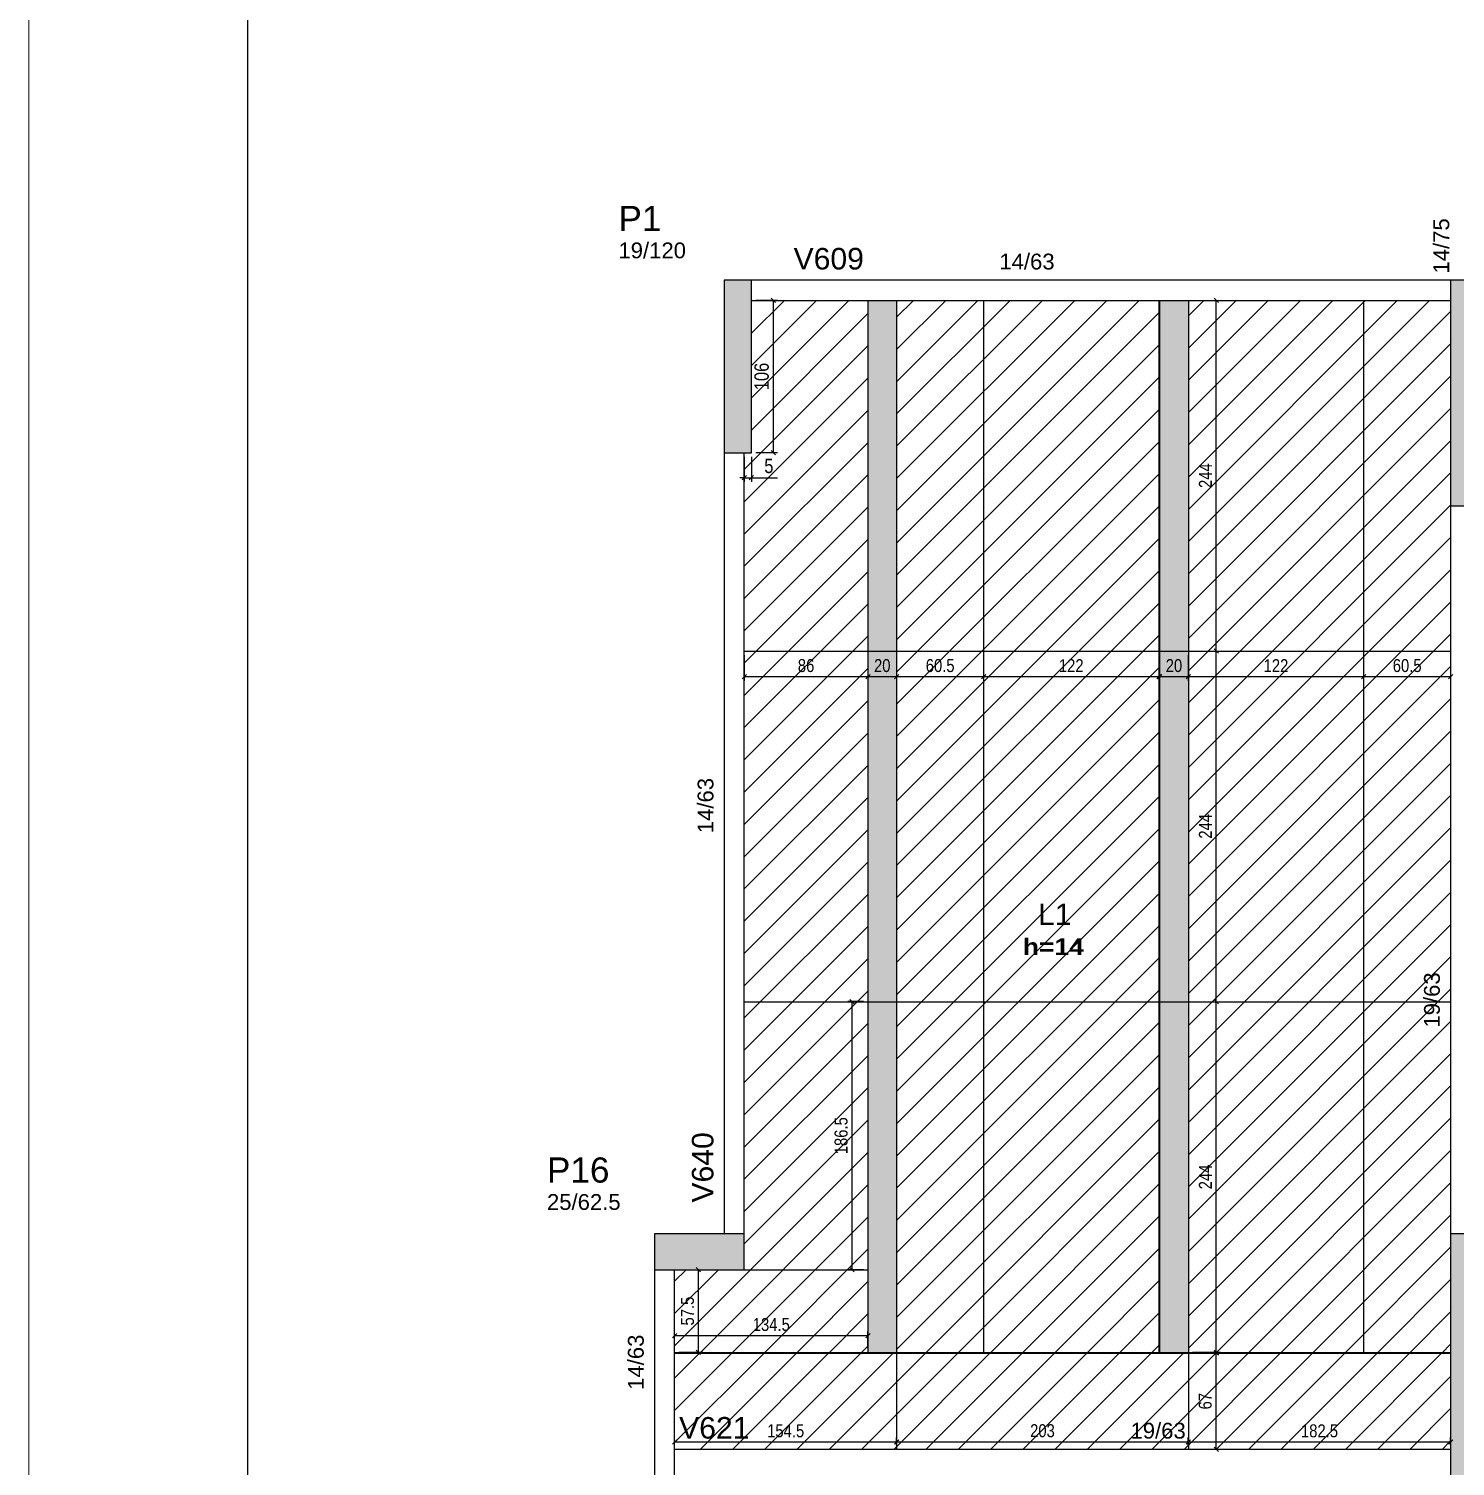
# Model space of a CAD drawing. Extents: x 1894 to 8661, y -614 to 3008.
# Drawn here: x 1895 to 2888, y 1296 to 2297 of the extents above; entities that cross this region are included whole.
import ezdxf

# ---------------------------------------------------------------- set-up
doc = ezdxf.new("R2010")
doc.units = 0
doc.header["$PDMODE"] = 34
for name, color, linetype in [('COTA', 241, 'Continuous'), ('MTH-DIM-PILAR', 3, 'Continuous'), ('MTH-DIM-VIGA', 3, 'Continuous'), ('MTH-FACE-VIGA', 7, 'Continuous'), ('MTH-PILAR-SEGUE', 5, 'Continuous'), ('MTH-SOMBRA25', 253, 'Continuous'), ('MTH-TIT1-PILAR', 5, 'Continuous'), ('MTH-TIT1-VIGA', 5, 'Continuous'), ('MTH-TXT-NEGRITO', 5, 'Continuous'), ('Painéis', 200, 'Continuous')]:
    doc.layers.add(name, color=color, linetype=linetype)
doc.layers.add('FOLHA', color=255, linetype='Continuous', lineweight=5)
doc.layers.add('Hachura', color=251, linetype='Continuous', lineweight=9)
doc.styles.add('COTA TECNICA', font='techl___.ttf', dxfattribs={"height": 10})
doc.styles.add('COTA TECNICA-50', font='techl___.ttf', dxfattribs={"height": 9})
doc.styles.add('TQS_ARIAL', font='arial.ttf')
doc.styles.add('TQS_ARIAL_BLACK', font='ariblk.ttf')
doc.dimstyles.new('COTA PAINEL-50', dxfattribs={"dimtxt": 9, "dimasz": 3, "dimexe": 3, "dimexo": 3, "dimgap": 3, "dimtad": 1, "dimdec": 1, "dimzin": 12, "dimdsep": 46, "dimtxsty": 'COTA TECNICA-50', "dimblk1": 'OBLIQUE', "dimblk2": 'OBLIQUE', "dimsah": 1, "dimcen": 0.9, "dimclrd": 4, "dimclre": 4, "dimclrt": 240, "dimadec": 1, "dimazin": 3, "dimtfac": 1, "dimtdec": 1, "dimtmove": 0, "dimatfit": 3, "dimfxl": 1, "dimtolj": 1, "dimtzin": 12, "dimarcsym": 0})
doc.dimstyles.new('PAINEL', dxfattribs={"dimtxt": 10, "dimasz": 3, "dimexe": 3, "dimexo": 3, "dimgap": 3, "dimtad": 1, "dimdec": 1, "dimzin": 12, "dimdsep": 46, "dimtxsty": 'COTA TECNICA', "dimblk1": 'OBLIQUE', "dimblk2": 'OBLIQUE', "dimsah": 1, "dimcen": 0.9, "dimclrd": 4, "dimclre": 4, "dimclrt": 240, "dimadec": 1, "dimazin": 3, "dimtfac": 1, "dimtdec": 1, "dimtmove": 0, "dimatfit": 3, "dimfxl": 1, "dimtolj": 1, "dimtzin": 12, "dimarcsym": 0})

# ---------------------------------------------------------------- blocks, each defined once
blk = doc.blocks.new('_Oblique')
at = {"color": 0, "linetype": 'ByBlock', "lineweight": -2}
blk.add_line((-0.5, -0.5), (0.5, 0.5), dxfattribs=at)
blk = doc.blocks.new('*D34')
at = {"layer": 'COTA', "color": 4, "lineweight": -2, "transparency": 16777216}
for p, q in [((2393.1, 1860.7), (2393.1, 1842.9)), ((2479.1, 1860.7), (2479.1, 1842.9)), ((2393.1, 1845.9), (2479.1, 1845.9))]:
    blk.add_line(p, q, dxfattribs=at)
at = {"layer": 'Defpoints', "color": 0, "transparency": 16777216}
for p in [(2393.1, 1863.7), (2479.1, 1863.7), (2479.1, 1845.9)]:
    blk.add_point(p, dxfattribs=at)
at = {"layer": 'COTA', "color": 4, "lineweight": -2, "transparency": 16777216, "xscale": 3, "yscale": 3, "zscale": 3, "rotation": 180}
blk.add_blockref('_Oblique', (2393.1, 1845.9), dxfattribs=at)
at = {"layer": 'COTA', "color": 4, "lineweight": -2, "transparency": 16777216, "xscale": 3, "yscale": 3, "zscale": 3}
blk.add_blockref('_Oblique', (2479.1, 1845.9), dxfattribs=at)
at = {"layer": 'COTA', "color": 240, "transparency": 16777216, "insert": (2436.1, 1853.5), "char_height": 9, "attachment_point": 5, "style": 'COTA TECNICA-50'}
blk.add_mtext('\\A1;86', dxfattribs=at)
blk = doc.blocks.new('*D35')
at = {"layer": 'COTA', "color": 4, "lineweight": -2, "transparency": 16777216}
for p, q in [((2479.1, 1860.7), (2479.1, 1842.9)), ((2499.1, 1860.7), (2499.1, 1842.9)), ((2479.1, 1845.9), (2499.1, 1845.9))]:
    blk.add_line(p, q, dxfattribs=at)
at = {"layer": 'Defpoints', "color": 0, "transparency": 16777216}
for p in [(2479.1, 1863.7), (2499.1, 1863.7), (2499.1, 1845.9)]:
    blk.add_point(p, dxfattribs=at)
at = {"layer": 'COTA', "color": 4, "lineweight": -2, "transparency": 16777216, "xscale": 3, "yscale": 3, "zscale": 3, "rotation": 180}
blk.add_blockref('_Oblique', (2479.1, 1845.9), dxfattribs=at)
at = {"layer": 'COTA', "color": 4, "lineweight": -2, "transparency": 16777216, "xscale": 3, "yscale": 3, "zscale": 3}
blk.add_blockref('_Oblique', (2499.1, 1845.9), dxfattribs=at)
at = {"layer": 'COTA', "color": 240, "transparency": 16777216, "insert": (2489.1, 1853.5), "char_height": 9, "attachment_point": 5, "style": 'COTA TECNICA-50'}
blk.add_mtext('\\A1;20', dxfattribs=at)
blk = doc.blocks.new('*D36')
at = {"layer": 'COTA', "color": 4, "lineweight": -2, "transparency": 16777216}
for p, q in [((2499.1, 1860.7), (2499.1, 1842.9)), ((2559.6, 1860.7), (2559.6, 1842.9)), ((2499.1, 1845.9), (2559.6, 1845.9))]:
    blk.add_line(p, q, dxfattribs=at)
at = {"layer": 'Defpoints', "color": 0, "transparency": 16777216}
for p in [(2499.1, 1863.7), (2559.6, 1863.7), (2559.6, 1845.9)]:
    blk.add_point(p, dxfattribs=at)
at = {"layer": 'COTA', "color": 4, "lineweight": -2, "transparency": 16777216, "xscale": 3, "yscale": 3, "zscale": 3, "rotation": 180}
blk.add_blockref('_Oblique', (2499.1, 1845.9), dxfattribs=at)
at = {"layer": 'COTA', "color": 4, "lineweight": -2, "transparency": 16777216, "xscale": 3, "yscale": 3, "zscale": 3}
blk.add_blockref('_Oblique', (2559.6, 1845.9), dxfattribs=at)
at = {"layer": 'COTA', "color": 240, "transparency": 16777216, "insert": (2529.4, 1853.5), "char_height": 9, "attachment_point": 5, "style": 'COTA TECNICA-50'}
blk.add_mtext('\\A1;60.5', dxfattribs=at)
blk = doc.blocks.new('*D37')
at = {"layer": 'COTA', "color": 4, "lineweight": -2, "transparency": 16777216}
for p, q in [((2559.6, 1860.7), (2559.6, 1842.9)), ((2681.6, 1860.7), (2681.6, 1842.9)), ((2559.6, 1845.9), (2681.6, 1845.9))]:
    blk.add_line(p, q, dxfattribs=at)
at = {"layer": 'Defpoints', "color": 0, "transparency": 16777216}
for p in [(2559.6, 1863.7), (2681.6, 1863.7), (2681.6, 1845.9)]:
    blk.add_point(p, dxfattribs=at)
at = {"layer": 'COTA', "color": 4, "lineweight": -2, "transparency": 16777216, "xscale": 3, "yscale": 3, "zscale": 3, "rotation": 180}
blk.add_blockref('_Oblique', (2559.6, 1845.9), dxfattribs=at)
at = {"layer": 'COTA', "color": 4, "lineweight": -2, "transparency": 16777216, "xscale": 3, "yscale": 3, "zscale": 3}
blk.add_blockref('_Oblique', (2681.6, 1845.9), dxfattribs=at)
at = {"layer": 'COTA', "color": 240, "transparency": 16777216, "insert": (2620.6, 1853.5), "char_height": 9, "attachment_point": 5, "style": 'COTA TECNICA-50'}
blk.add_mtext('\\A1;122', dxfattribs=at)
blk = doc.blocks.new('*D38')
at = {"layer": 'COTA', "color": 4, "lineweight": -2, "transparency": 16777216}
for p, q in [((2682.1, 1860.7), (2682.1, 1842.9)), ((2702.1, 1860.7), (2702.1, 1842.9)), ((2682.1, 1845.9), (2702.1, 1845.9))]:
    blk.add_line(p, q, dxfattribs=at)
at = {"layer": 'Defpoints', "color": 0, "transparency": 16777216}
for p in [(2682.1, 1863.7), (2702.1, 1863.7), (2702.1, 1845.9)]:
    blk.add_point(p, dxfattribs=at)
at = {"layer": 'COTA', "color": 4, "lineweight": -2, "transparency": 16777216, "xscale": 3, "yscale": 3, "zscale": 3, "rotation": 180}
blk.add_blockref('_Oblique', (2682.1, 1845.9), dxfattribs=at)
at = {"layer": 'COTA', "color": 4, "lineweight": -2, "transparency": 16777216, "xscale": 3, "yscale": 3, "zscale": 3}
blk.add_blockref('_Oblique', (2702.1, 1845.9), dxfattribs=at)
at = {"layer": 'COTA', "color": 240, "transparency": 16777216, "insert": (2692.1, 1853.5), "char_height": 9, "attachment_point": 5, "style": 'COTA TECNICA-50'}
blk.add_mtext('\\A1;20', dxfattribs=at)
blk = doc.blocks.new('*D39')
at = {"layer": 'COTA', "color": 4, "lineweight": -2, "transparency": 16777216}
for p, q in [((2702.1, 1860.7), (2702.1, 1842.9)), ((2824.1, 1860.7), (2824.1, 1842.9)), ((2702.1, 1845.9), (2824.1, 1845.9))]:
    blk.add_line(p, q, dxfattribs=at)
at = {"layer": 'Defpoints', "color": 0, "transparency": 16777216}
for p in [(2702.1, 1863.7), (2824.1, 1863.7), (2824.1, 1845.9)]:
    blk.add_point(p, dxfattribs=at)
at = {"layer": 'COTA', "color": 4, "lineweight": -2, "transparency": 16777216, "xscale": 3, "yscale": 3, "zscale": 3, "rotation": 180}
blk.add_blockref('_Oblique', (2702.1, 1845.9), dxfattribs=at)
at = {"layer": 'COTA', "color": 4, "lineweight": -2, "transparency": 16777216, "xscale": 3, "yscale": 3, "zscale": 3}
blk.add_blockref('_Oblique', (2824.1, 1845.9), dxfattribs=at)
at = {"layer": 'COTA', "color": 240, "transparency": 16777216, "insert": (2763.1, 1853.5), "char_height": 9, "attachment_point": 5, "style": 'COTA TECNICA-50'}
blk.add_mtext('\\A1;122', dxfattribs=at)
blk = doc.blocks.new('*D40')
at = {"layer": 'COTA', "color": 4, "lineweight": -2, "transparency": 16777216}
for p, q in [((2824.1, 1860.7), (2824.1, 1842.9)), ((2884.6, 1860.7), (2884.6, 1842.9)), ((2824.1, 1845.9), (2884.6, 1845.9))]:
    blk.add_line(p, q, dxfattribs=at)
at = {"layer": 'Defpoints', "color": 0, "transparency": 16777216}
for p in [(2824.1, 1863.7), (2884.6, 1863.7), (2884.6, 1845.9)]:
    blk.add_point(p, dxfattribs=at)
at = {"layer": 'COTA', "color": 4, "lineweight": -2, "transparency": 16777216, "xscale": 3, "yscale": 3, "zscale": 3, "rotation": 180}
blk.add_blockref('_Oblique', (2824.1, 1845.9), dxfattribs=at)
at = {"layer": 'COTA', "color": 4, "lineweight": -2, "transparency": 16777216, "xscale": 3, "yscale": 3, "zscale": 3}
blk.add_blockref('_Oblique', (2884.6, 1845.9), dxfattribs=at)
at = {"layer": 'COTA', "color": 240, "transparency": 16777216, "insert": (2854.4, 1853.5), "char_height": 9, "attachment_point": 5, "style": 'COTA TECNICA-50'}
blk.add_mtext('\\A1;60.5', dxfattribs=at)
blk = doc.blocks.new('*D41')
at = {"layer": 'COTA', "color": 4, "lineweight": -2, "transparency": 16777216}
for p, q in [((2476.1, 1619.7), (2465.1, 1619.7)), ((2468.1, 1433.2), (2468.1, 1619.7)), ((2476.1, 1433.2), (2465.1, 1433.2))]:
    blk.add_line(p, q, dxfattribs=at)
at = {"layer": 'Defpoints', "color": 0, "transparency": 16777216}
for p in [(2468.1, 1619.7), (2479.1, 1619.7), (2479.1, 1433.2)]:
    blk.add_point(p, dxfattribs=at)
at = {"layer": 'COTA', "color": 4, "lineweight": -2, "transparency": 16777216, "xscale": 3, "yscale": 3, "zscale": 3}
for p, rotation in [((2468.1, 1619.7), 90), ((2468.1, 1433.2), 270)]:
    blk.add_blockref('_Oblique', p, dxfattribs=dict(at, rotation=rotation))
at = {"layer": 'COTA', "color": 240, "transparency": 16777216, "insert": (2460.5, 1526.4), "char_height": 9, "attachment_point": 5, "rotation": 90, "style": 'COTA TECNICA-50'}
blk.add_mtext('\\A1;186.5', dxfattribs=at)
blk = doc.blocks.new('*D42')
at = {"layer": 'COTA', "color": 4, "lineweight": -2, "transparency": 16777216}
for p, q in [((2344.6, 1378.7), (2344.6, 1390.3)), ((2344.6, 1387.3), (2479.1, 1387.3)), ((2479.1, 1378.7), (2479.1, 1390.3))]:
    blk.add_line(p, q, dxfattribs=at)
at = {"layer": 'Defpoints', "color": 0, "transparency": 16777216}
for p in [(2479.1, 1387.3), (2344.6, 1375.7), (2479.1, 1375.7)]:
    blk.add_point(p, dxfattribs=at)
at = {"layer": 'COTA', "color": 4, "lineweight": -2, "transparency": 16777216, "xscale": 3, "yscale": 3, "zscale": 3, "rotation": 180}
blk.add_blockref('_Oblique', (2344.6, 1387.3), dxfattribs=at)
at = {"layer": 'COTA', "color": 4, "lineweight": -2, "transparency": 16777216, "xscale": 3, "yscale": 3, "zscale": 3}
blk.add_blockref('_Oblique', (2479.1, 1387.3), dxfattribs=at)
at = {"layer": 'COTA', "color": 240, "transparency": 16777216, "insert": (2411.9, 1395), "char_height": 9, "attachment_point": 5, "style": 'COTA TECNICA-50'}
blk.add_mtext('\\A1;134.5', dxfattribs=at)
blk = doc.blocks.new('*D43')
at = {"layer": 'COTA', "color": 4, "lineweight": -2, "transparency": 16777216}
for p, q in [((2344.6, 1311.2), (2344.6, 1316.4)), ((2344.6, 1313.4), (2499.1, 1313.4)), ((2499.1, 1311.2), (2499.1, 1316.4))]:
    blk.add_line(p, q, dxfattribs=at)
at = {"layer": 'Defpoints', "color": 0, "transparency": 16777216}
for p in [(2499.1, 1313.4), (2344.6, 1308.2), (2499.1, 1308.2)]:
    blk.add_point(p, dxfattribs=at)
at = {"layer": 'COTA', "color": 4, "lineweight": -2, "transparency": 16777216, "xscale": 3, "yscale": 3, "zscale": 3, "rotation": 180}
blk.add_blockref('_Oblique', (2344.6, 1313.4), dxfattribs=at)
at = {"layer": 'COTA', "color": 4, "lineweight": -2, "transparency": 16777216, "xscale": 3, "yscale": 3, "zscale": 3}
blk.add_blockref('_Oblique', (2499.1, 1313.4), dxfattribs=at)
at = {"layer": 'COTA', "color": 240, "transparency": 16777216, "insert": (2421.9, 1321), "char_height": 9, "attachment_point": 5, "style": 'COTA TECNICA-50'}
blk.add_mtext('\\A1;154.5', dxfattribs=at)
blk = doc.blocks.new('*D44')
at = {"layer": 'COTA', "color": 4, "lineweight": -2, "transparency": 16777216}
for p, q in [((2499.1, 1311.2), (2499.1, 1316.4)), ((2499.1, 1313.4), (2702.1, 1313.4)), ((2702.1, 1311.2), (2702.1, 1316.4))]:
    blk.add_line(p, q, dxfattribs=at)
at = {"layer": 'Defpoints', "color": 0, "transparency": 16777216}
for p in [(2702.1, 1313.4), (2499.1, 1308.2), (2702.1, 1308.2)]:
    blk.add_point(p, dxfattribs=at)
at = {"layer": 'COTA', "color": 4, "lineweight": -2, "transparency": 16777216, "xscale": 3, "yscale": 3, "zscale": 3, "rotation": 180}
blk.add_blockref('_Oblique', (2499.1, 1313.4), dxfattribs=at)
at = {"layer": 'COTA', "color": 4, "lineweight": -2, "transparency": 16777216, "xscale": 3, "yscale": 3, "zscale": 3}
blk.add_blockref('_Oblique', (2702.1, 1313.4), dxfattribs=at)
at = {"layer": 'COTA', "color": 240, "transparency": 16777216, "insert": (2600.6, 1321.1), "char_height": 9, "attachment_point": 5, "style": 'COTA TECNICA-50'}
blk.add_mtext('\\A1;203', dxfattribs=at)
blk = doc.blocks.new('*D45')
at = {"layer": 'COTA', "color": 4, "lineweight": -2, "transparency": 16777216}
for p, q in [((2702.1, 1311.2), (2702.1, 1316.4)), ((2702.1, 1313.4), (2884.6, 1313.4)), ((2884.6, 1311.2), (2884.6, 1316.4))]:
    blk.add_line(p, q, dxfattribs=at)
at = {"layer": 'Defpoints', "color": 0, "transparency": 16777216}
for p in [(2884.6, 1313.4), (2702.1, 1308.2), (2884.6, 1308.2)]:
    blk.add_point(p, dxfattribs=at)
at = {"layer": 'COTA', "color": 4, "lineweight": -2, "transparency": 16777216, "xscale": 3, "yscale": 3, "zscale": 3, "rotation": 180}
blk.add_blockref('_Oblique', (2702.1, 1313.4), dxfattribs=at)
at = {"layer": 'COTA', "color": 4, "lineweight": -2, "transparency": 16777216, "xscale": 3, "yscale": 3, "zscale": 3}
blk.add_blockref('_Oblique', (2884.6, 1313.4), dxfattribs=at)
at = {"layer": 'COTA', "color": 240, "transparency": 16777216, "insert": (2793.4, 1321), "char_height": 9, "attachment_point": 5, "style": 'COTA TECNICA-50'}
blk.add_mtext('\\A1;182.5', dxfattribs=at)
blk = doc.blocks.new('*D46')
at = {"layer": 'COTA', "color": 4, "lineweight": -2, "transparency": 16777216}
for p, q in [((2705.1, 1375.2), (2724.5, 1375.2)), ((2721.5, 1308.2), (2721.5, 1375.2)), ((2705.1, 1308.2), (2724.5, 1308.2))]:
    blk.add_line(p, q, dxfattribs=at)
at = {"layer": 'Defpoints', "color": 0, "transparency": 16777216}
for p in [(2702.1, 1375.2), (2721.5, 1375.2), (2702.1, 1308.2)]:
    blk.add_point(p, dxfattribs=at)
at = {"layer": 'COTA', "color": 4, "lineweight": -2, "transparency": 16777216, "xscale": 3, "yscale": 3, "zscale": 3}
for p, rotation in [((2721.5, 1375.2), 90), ((2721.5, 1308.2), 270)]:
    blk.add_blockref('_Oblique', p, dxfattribs=dict(at, rotation=rotation))
at = {"layer": 'COTA', "color": 240, "transparency": 16777216, "insert": (2713.9, 1341.7), "char_height": 9, "attachment_point": 5, "rotation": 90, "style": 'COTA TECNICA-50'}
blk.add_mtext('\\A1;67', dxfattribs=at)
blk = doc.blocks.new('*D47')
at = {"layer": 'COTA', "color": 4, "lineweight": -2, "transparency": 16777216}
for p, q in [((2721.5, 1375.7), (2721.5, 1619.7)), ((2705.1, 1375.7), (2724.5, 1375.7))]:
    blk.add_line(p, q, dxfattribs=at)
at = {"layer": 'Defpoints', "color": 0, "transparency": 16777216}
for p in [(2721.5, 1619.7), (2721.5, 1619.7), (2702.1, 1375.7)]:
    blk.add_point(p, dxfattribs=at)
at = {"layer": 'COTA', "color": 4, "lineweight": -2, "transparency": 16777216, "xscale": 3, "yscale": 3, "zscale": 3}
for p, rotation in [((2721.5, 1619.7), 90), ((2721.5, 1375.7), 270)]:
    blk.add_blockref('_Oblique', p, dxfattribs=dict(at, rotation=rotation))
at = {"layer": 'COTA', "color": 240, "transparency": 16777216, "insert": (2714, 1497.7), "char_height": 9, "attachment_point": 5, "rotation": 90, "style": 'COTA TECNICA-50'}
blk.add_mtext('\\A1;244', dxfattribs=at)
blk = doc.blocks.new('*D48')
at = {"layer": 'COTA', "color": 4, "lineweight": -2, "transparency": 16777216}
blk.add_line((2721.5, 1619.7), (2721.5, 1863.7), dxfattribs=at)
at = {"layer": 'Defpoints', "color": 0, "transparency": 16777216}
for p in [(2721.5, 1863.7), (2721.5, 1863.7), (2721.5, 1619.7)]:
    blk.add_point(p, dxfattribs=at)
at = {"layer": 'COTA', "color": 4, "lineweight": -2, "transparency": 16777216, "xscale": 3, "yscale": 3, "zscale": 3}
for p, rotation in [((2721.5, 1863.7), 90), ((2721.5, 1619.7), 270)]:
    blk.add_blockref('_Oblique', p, dxfattribs=dict(at, rotation=rotation))
at = {"layer": 'COTA', "color": 240, "transparency": 16777216, "insert": (2714, 1741.7), "char_height": 9, "attachment_point": 5, "rotation": 90, "style": 'COTA TECNICA-50'}
blk.add_mtext('\\A1;244', dxfattribs=at)
blk = doc.blocks.new('*D49')
at = {"layer": 'COTA', "color": 4, "lineweight": -2, "transparency": 16777216}
blk.add_line((2721.5, 1863.7), (2721.5, 2107.7), dxfattribs=at)
at = {"layer": 'Defpoints', "color": 0, "transparency": 16777216}
for p in [(2721.5, 2107.7), (2721.5, 2107.7), (2721.5, 1863.7)]:
    blk.add_point(p, dxfattribs=at)
at = {"layer": 'COTA', "color": 4, "lineweight": -2, "transparency": 16777216, "xscale": 3, "yscale": 3, "zscale": 3}
for p, rotation in [((2721.5, 2107.7), 90), ((2721.5, 1863.7), 270)]:
    blk.add_blockref('_Oblique', p, dxfattribs=dict(at, rotation=rotation))
at = {"layer": 'COTA', "color": 240, "transparency": 16777216, "insert": (2714, 1985.7), "char_height": 9, "attachment_point": 5, "rotation": 90, "style": 'COTA TECNICA-50'}
blk.add_mtext('\\A1;244', dxfattribs=at)
blk = doc.blocks.new('*D50')
at = {"layer": 'COTA', "color": 4, "lineweight": -2, "transparency": 16777216}
for p, q in [((2347.6, 1433.2), (2364.2, 1433.2)), ((2361.2, 1375.7), (2361.2, 1433.2)), ((2347.6, 1375.7), (2364.2, 1375.7))]:
    blk.add_line(p, q, dxfattribs=at)
at = {"layer": 'Defpoints', "color": 0, "transparency": 16777216}
for p in [(2344.6, 1433.2), (2361.2, 1433.2), (2344.6, 1375.7)]:
    blk.add_point(p, dxfattribs=at)
at = {"layer": 'COTA', "color": 4, "lineweight": -2, "transparency": 16777216, "xscale": 3, "yscale": 3, "zscale": 3}
for p, rotation in [((2361.2, 1433.2), 90), ((2361.2, 1375.7), 270)]:
    blk.add_blockref('_Oblique', p, dxfattribs=dict(at, rotation=rotation))
at = {"layer": 'COTA', "color": 240, "transparency": 16777216, "insert": (2353.6, 1404.4), "char_height": 9, "attachment_point": 5, "rotation": 90, "style": 'COTA TECNICA-50'}
blk.add_mtext('\\A1;57.5', dxfattribs=at)
blk = doc.blocks.new('*D51')
at = {"layer": 'COTA', "color": 4, "lineweight": -2, "transparency": 16777216}
for p, q in [((2401.1, 2107.7), (2416.3, 2107.7)), ((2413.3, 2107.7), (2413.3, 2001.7)), ((2401.1, 2001.7), (2416.3, 2001.7))]:
    blk.add_line(p, q, dxfattribs=at)
at = {"layer": 'Defpoints', "color": 0, "transparency": 16777216}
for p in [(2398.1, 2107.7), (2398.1, 2001.7), (2413.3, 2001.7)]:
    blk.add_point(p, dxfattribs=at)
at = {"layer": 'COTA', "color": 4, "lineweight": -2, "transparency": 16777216, "xscale": 3, "yscale": 3, "zscale": 3}
for p, rotation in [((2413.3, 2107.7), 90), ((2413.3, 2001.7), 270)]:
    blk.add_blockref('_Oblique', p, dxfattribs=dict(at, rotation=rotation))
at = {"layer": 'COTA', "color": 240, "transparency": 16777216, "insert": (2405.2, 2054.7), "char_height": 10, "attachment_point": 5, "rotation": 90, "style": 'COTA TECNICA'}
blk.add_mtext('\\A1;106', dxfattribs=at)
blk = doc.blocks.new('*D52')
at = {"layer": 'COTA', "color": 4, "lineweight": -2, "transparency": 16777216}
for p, q in [((2393.1, 1998.7), (2393.1, 1981.3)), ((2398.1, 1998.7), (2398.1, 1981.3)), ((2393.1, 1984.3), (2390.1, 1984.3)), ((2393.1, 1984.3), (2398.1, 1984.3)), ((2398.1, 1984.3), (2416.2, 1984.3))]:
    blk.add_line(p, q, dxfattribs=at)
at = {"layer": 'Defpoints', "color": 0, "transparency": 16777216}
for p in [(2393.1, 2001.7), (2398.1, 2001.7), (2398.1, 1984.3)]:
    blk.add_point(p, dxfattribs=at)
at = {"layer": 'COTA', "color": 4, "lineweight": -2, "transparency": 16777216, "xscale": 3, "yscale": 3, "zscale": 3}
blk.add_blockref('_Oblique', (2393.1, 1984.3), dxfattribs=at)
at = {"layer": 'COTA', "color": 4, "lineweight": -2, "transparency": 16777216, "xscale": 3, "yscale": 3, "zscale": 3, "rotation": 180}
blk.add_blockref('_Oblique', (2398.1, 1984.3), dxfattribs=at)
at = {"layer": 'COTA', "color": 240, "transparency": 16777216, "insert": (2410.2, 1992.4), "char_height": 10, "attachment_point": 5, "style": 'COTA TECNICA'}
blk.add_mtext('\\A1;5', dxfattribs=at)

msp = doc.modelspace()

# ---------------------------------------------------------------- hatches: boundary and pattern name
at = {"layer": 'Hachura', "linetype": 'ByBlock'}
h = msp.add_hatch(dxfattribs=at)
h.set_pattern_fill('ANSI31', color=256, scale=5)
h.set_pattern_definition([(45, (-1482.724, 0), (-11.22532, 11.22532), [])])
h.paths.add_polyline_path([(2479.12, 2107.67), (2398.12, 2107.67), (2398.12, 2001.67), (2393.12, 2001.67), (2393.12, 1863.67), (2479.12, 1863.67)])
h.paths.add_polyline_path([(2559.62, 2107.67), (2499.12, 2107.67), (2499.12, 1863.67), (2559.62, 1863.67)])
h.paths.add_polyline_path([(2559.62, 1863.67), (2681.62, 1863.67), (2681.62, 2107.67), (2559.62, 2107.67)])
h.paths.add_polyline_path([(2824.12, 2107.67), (2702.12, 2107.67), (2702.12, 1863.67), (2824.12, 1863.67)])
h.paths.add_polyline_path([(2824.12, 1863.67), (2884.62, 1863.67), (2884.62, 1981.67), (2884.62, 2107.67), (2824.12, 2107.67)])
h.paths.add_polyline_path([(2884.62, 1863.67), (2824.12, 1863.67), (2824.12, 1619.67), (2884.62, 1619.67)])
h.paths.add_polyline_path([(2824.12, 1863.67), (2702.12, 1863.67), (2702.12, 1619.67), (2824.12, 1619.67)])
h.paths.add_polyline_path([(2559.62, 1619.67), (2681.62, 1619.67), (2681.62, 1863.67), (2559.62, 1863.67)])
h.paths.add_polyline_path([(2479.12, 1863.67), (2393.12, 1863.67), (2393.12, 1619.67), (2479.12, 1619.67)])
h.paths.add_polyline_path([(2499.12, 1619.67), (2559.62, 1619.67), (2559.62, 1863.67), (2499.12, 1863.67)])
h.paths.add_polyline_path([(2479.12, 1619.67), (2393.12, 1619.67), (2393.12, 1458.17), (2393.12, 1433.17), (2479.12, 1433.17)])
h.paths.add_polyline_path([(2479.12, 1375.67), (2479.12, 1433.17), (2393.12, 1433.17), (2344.62, 1433.17), (2344.62, 1375.67)])
h.paths.add_polyline_path([(2344.62, 1375.17), (2344.62, 1308.17), (2499.12, 1308.17), (2499.12, 1375.17)])
h.paths.add_polyline_path([(2499.12, 1375.17), (2499.12, 1308.17), (2702.12, 1308.17), (2702.12, 1375.17)])
h.paths.add_polyline_path([(2559.62, 1619.67), (2499.12, 1619.67), (2499.12, 1375.67), (2559.62, 1375.67)])
h.paths.add_polyline_path([(2559.62, 1375.67), (2681.62, 1375.67), (2681.62, 1619.67), (2559.62, 1619.67)])
h.paths.add_polyline_path([(2824.12, 1619.67), (2702.12, 1619.67), (2702.12, 1375.67), (2824.12, 1375.67)])
h.paths.add_polyline_path([(2824.12, 1375.67), (2884.62, 1375.67), (2884.62, 1458.17), (2884.62, 1619.67), (2824.12, 1619.67)])
h.paths.add_polyline_path([(2702.12, 1375.17), (2702.12, 1308.17), (2884.62, 1308.17), (2884.62, 1375.17)])
at = {"layer": 'Hachura'}
h = msp.add_hatch(color=256, dxfattribs=at)
h.dxf.hatch_style = 1
h.paths.add_polyline_path([(2499.12, 2107.67), (2479.12, 2107.67), (2479.12, 1863.67), (2499.12, 1863.67)])
h.paths.add_polyline_path([(2499.12, 1863.67), (2479.12, 1863.67), (2479.12, 1619.67), (2499.12, 1619.67)])
h.paths.add_polyline_path([(2499.12, 1619.67), (2479.12, 1619.67), (2479.12, 1375.67), (2499.12, 1375.67)])
h.paths.add_polyline_path([(2702.12, 1619.67), (2682.12, 1619.67), (2682.12, 1375.67), (2702.12, 1375.67)])
h.paths.add_polyline_path([(2702.12, 1863.67), (2682.12, 1863.67), (2682.12, 1619.67), (2702.12, 1619.67)])
h.paths.add_polyline_path([(2702.12, 2107.67), (2682.12, 2107.67), (2682.12, 1863.67), (2702.12, 1863.67)])

# ---------------------------------------------------------------- linework, layer by layer
at = {"color": 30}
msp.add_line((2047.57, -552.63), (2047.57, 2946.69), dxfattribs=at)
at = {"layer": 'FOLHA', "lineweight": 5}
msp.add_line((1895.16, -613.6), (1895.16, 3007.66), dxfattribs=at)
at = {"layer": 'MTH-FACE-VIGA', "linetype": 'Continuous'}
for p, q in [((2884.62, 2121.67), (2398.12, 2121.67)), ((2398.12, 2107.67), (2884.62, 2107.67)), ((2379.12, 2001.67), (2379.12, 1458.17)), ((2393.12, 1458.17), (2393.12, 2001.67)), ((2884.62, 1981.67), (2884.62, 1458.17)), ((2330.62, 1433.17), (2330.62, 1164.17)), ((2344.62, 1164.17), (2344.62, 1433.17)), ((2884.62, 1308.17), (2344.62, 1308.17))]:
    msp.add_line(p, q, dxfattribs=at)
at = {"layer": 'MTH-PILAR-SEGUE', "linetype": 'Continuous'}
for points in [[(2379.12, 2001.67), (2398.12, 2001.67), (2398.12, 2121.67), (2379.12, 2121.67), (2379.12, 2001.67)], [(2884.62, 1964.67), (2903.62, 1964.67), (2903.62, 2121.67), (2884.62, 2121.67), (2884.62, 1964.67)], [(2393.12, 1433.17), (2393.12, 1458.17), (2330.62, 1458.17), (2330.62, 1433.17), (2393.12, 1433.17)], [(2884.62, 1139.17), (2903.62, 1139.17), (2903.62, 1458.17), (2884.62, 1458.17), (2884.62, 1139.17)]]:
    msp.add_lwpolyline(points, dxfattribs=at)
at = {"layer": 'MTH-SOMBRA25', "linetype": 'Continuous'}
for points in [[(2379.12, 2001.67), (2398.12, 2001.67), (2398.12, 2121.67)], [(2379.12, 2001.67), (2398.12, 2121.67), (2379.12, 2121.67)], [(2379.12, 2001.67), (2379.12, 2121.67), (2379.12, 2001.67)], [(2884.62, 1964.67), (2903.62, 1964.67), (2903.62, 2121.67)], [(2884.62, 1964.67), (2903.62, 2121.67), (2884.62, 2121.67)], [(2884.62, 1964.67), (2884.62, 2121.67), (2884.62, 1964.67)], [(2393.12, 1433.17), (2393.12, 1458.17), (2330.62, 1458.17)], [(2393.12, 1433.17), (2330.62, 1458.17), (2330.62, 1433.17)], [(2884.62, 1139.17), (2903.62, 1139.17), (2903.62, 1458.17)], [(2884.62, 1139.17), (2903.62, 1458.17), (2884.62, 1458.17)], [(2884.62, 1139.17), (2884.62, 1458.17), (2884.62, 1139.17)], [(2393.12, 1433.17), (2330.62, 1433.17), (2393.12, 1433.17)]]:
    msp.add_solid(points, dxfattribs=at)
at = {"layer": 'Painéis'}
for p, q in [((2479.12, 2107.67), (2479.12, 1375.67)), ((2499.12, 2107.67), (2499.12, 1308.17)), ((2559.62, 2107.67), (2559.62, 1375.67)), ((2681.62, 2107.67), (2681.62, 1375.67)), ((2682.12, 2107.67), (2682.12, 1375.67)), ((2702.12, 2107.67), (2702.12, 1308.17)), ((2824.12, 2107.67), (2824.12, 1375.67)), ((2393.12, 1863.67), (2884.62, 1863.67)), ((2393.12, 1619.67), (2884.62, 1619.67)), ((2393.12, 1433.17), (2479.12, 1433.17)), ((2344.62, 1375.67), (2884.62, 1375.67)), ((2344.62, 1375.17), (2884.62, 1375.17))]:
    msp.add_line(p, q, dxfattribs=at)

# ---------------------------------------------------------------- texts
at = {"layer": 'MTH-DIM-PILAR', "linetype": 'Continuous', "style": 'TQS_ARIAL'}
for s, p in [('19/120', (2305.52, 2136.94)), ('25/62.5', (2255.79, 1474.8))]:
    msp.add_text(s, height=11, dxfattribs=at).set_placement(p)
at = {"layer": 'MTH-DIM-VIGA', "linetype": 'Continuous', "style": 'TQS_ARIAL'}
for s, p in [('14/75', (2883.65, 2126.34)), ('14/63', (2371.62, 1736.92)), ('19/63', (2877.12, 1601.64)), ('14/63', (2323.12, 1349.58))]:
    msp.add_text(s, height=11, rotation=90, dxfattribs=at).set_placement(p)
for s, p in [('14/63', (2570.6, 2129.17)), ('19/63', (2661.87, 1315.67))]:
    msp.add_text(s, height=11, dxfattribs=at).set_placement(p)
at = {"layer": 'MTH-TIT1-PILAR', "linetype": 'Continuous', "style": 'TQS_ARIAL'}
for s, p in [('P1', (2305.52, 2155.94)), ('P16', (2255.79, 1493.8))]:
    msp.add_text(s, height=17.5, dxfattribs=at).set_placement(p)
at = {"layer": 'MTH-TIT1-VIGA', "linetype": 'Continuous', "style": 'TQS_ARIAL'}
for s, p in [('V609', (2427.41, 2129.17)), ('L1', (2597.53, 1672.96)), ('V621', (2347.76, 1315.67))]:
    msp.add_text(s, height=15, dxfattribs=at).set_placement(p)
msp.add_text('V640', height=15, rotation=90, dxfattribs=at).set_placement((2371.62, 1479.91))
at = {"layer": 'MTH-TXT-NEGRITO', "color": 3, "linetype": 'Continuous', "style": 'TQS_ARIAL_BLACK'}
msp.add_text('h=14', height=11.5, dxfattribs=at).set_placement((2586.95, 1652.17))

# ---------------------------------------------------------------- dimensions: what is measured, and where the dimension line sits
at = {"layer": 'COTA'}
for base, p1, p2, dimstyle, picture, middle in [((2413.26, 2001.67), (2398.12, 2107.67), (2398.12, 2001.67), 'PAINEL', '*D51', (2405.15, 2054.67)), ((2468.12, 1619.67), (2479.12, 1433.17), (2479.12, 1619.67), 'COTA PAINEL-50', '*D41', (2460.51, 1526.42)), ((2361.23, 1433.17), (2344.62, 1375.67), (2344.62, 1433.17), 'COTA PAINEL-50', '*D50', (2353.63, 1404.42)), ((2721.54, 1375.17), (2702.12, 1308.17), (2702.12, 1375.17), 'COTA PAINEL-50', '*D46', (2713.95, 1341.67))]:
    dim = msp.add_linear_dim(base=base, p1=p1, p2=p2, angle=90, dimstyle=dimstyle, dxfattribs=at)
    dim.commit()
    dim.dimension.update_dxf_attribs({"geometry": picture, "text_midpoint": middle})
for base, p1, p2, picture, middle in [((2721.54, 2107.67), (2721.54, 1863.67), (2721.54, 2107.67), '*D49', (2713.97, 1985.67)), ((2721.54, 1863.67), (2721.54, 1619.67), (2721.54, 1863.67), '*D48', (2713.97, 1741.67)), ((2721.54, 1619.67), (2702.12, 1375.67), (2721.54, 1619.67), '*D47', (2713.97, 1497.67))]:
    dim = msp.add_linear_dim(base=base, p1=p1, p2=p2, angle=90, dimstyle='COTA PAINEL-50', override={"dimtmove": 1}, dxfattribs=at)
    dim.commit()
    dim.dimension.update_dxf_attribs({"geometry": picture, "text_midpoint": middle})
for base, p1, p2, dimstyle, picture, middle in [((2398.12, 1984.33), (2393.12, 2001.67), (2398.12, 2001.67), 'PAINEL', '*D52', (2410.16, 1992.44)), ((2479.12, 1845.93), (2393.12, 1863.67), (2479.12, 1863.67), 'COTA PAINEL-50', '*D34', (2436.12, 1853.54)), ((2702.12, 1845.93), (2682.12, 1863.67), (2702.12, 1863.67), 'COTA PAINEL-50', '*D38', (2692.12, 1853.52)), ((2479.12, 1387.29), (2344.62, 1375.67), (2479.12, 1375.67), 'COTA PAINEL-50', '*D42', (2411.87, 1394.98)), ((2499.12, 1313.4), (2344.62, 1308.17), (2499.12, 1308.17), 'COTA PAINEL-50', '*D43', (2421.87, 1321))]:
    dim = msp.add_linear_dim(base=base, p1=p1, p2=p2, dimstyle=dimstyle, dxfattribs=at)
    dim.commit()
    dim.dimension.update_dxf_attribs({"geometry": picture, "text_midpoint": middle})
for base, p1, p2, picture, middle in [((2499.12, 1845.93), (2479.12, 1863.67), (2499.12, 1863.67), '*D35', (2489.12, 1853.52)), ((2559.62, 1845.93), (2499.12, 1863.67), (2559.62, 1863.67), '*D36', (2529.37, 1853.53)), ((2681.62, 1845.93), (2559.62, 1863.67), (2681.62, 1863.67), '*D37', (2620.62, 1853.48)), ((2824.12, 1845.93), (2702.12, 1863.67), (2824.12, 1863.67), '*D39', (2763.12, 1853.48)), ((2884.62, 1845.93), (2824.12, 1863.67), (2884.62, 1863.67), '*D40', (2854.37, 1853.53)), ((2702.12, 1313.4), (2499.12, 1308.17), (2702.12, 1308.17), '*D44', (2600.62, 1321.1)), ((2884.62, 1313.4), (2702.12, 1308.17), (2884.62, 1308.17), '*D45', (2793.37, 1321.02))]:
    dim = msp.add_linear_dim(base=base, p1=p1, p2=p2, dimstyle='COTA PAINEL-50', override={"dimtmove": 1}, dxfattribs=at)
    dim.commit()
    dim.dimension.update_dxf_attribs({"geometry": picture, "text_midpoint": middle})

doc.saveas('drawing.dxf')
